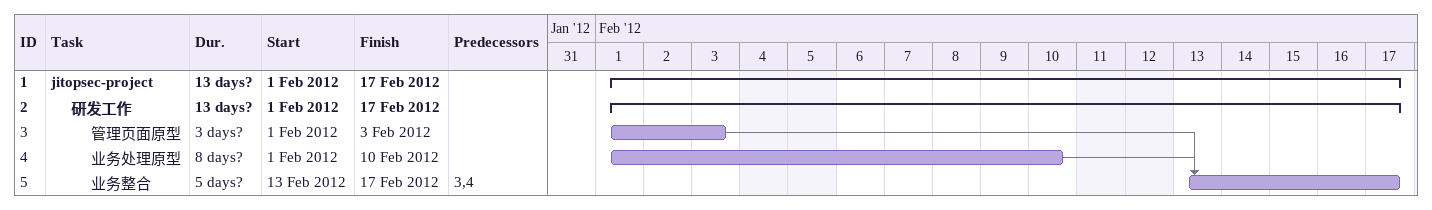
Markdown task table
| ID | Level | Task | Duration | Start | Finish | Predecessors |
|---|---|---|---|---|---|---|
| 1 | 1 | **jitopsec-project** | 13d? | 2012-02-01 | 2012-02-17 |  |
| 2 | 2 | **研发工作** | 13d? | 2012-02-01 | 2012-02-17 |  |
| 3 | 3 | 管理页面原型 | 3d? | 2012-02-01 | 2012-02-03 |  |
| 4 | 3 | 业务处理原型 | 8d? | 2012-02-01 | 2012-02-10 |  |
| 5 | 3 | 业务整合 | 5d? | 2012-02-13 | 2012-02-17 | 3, 4 |
